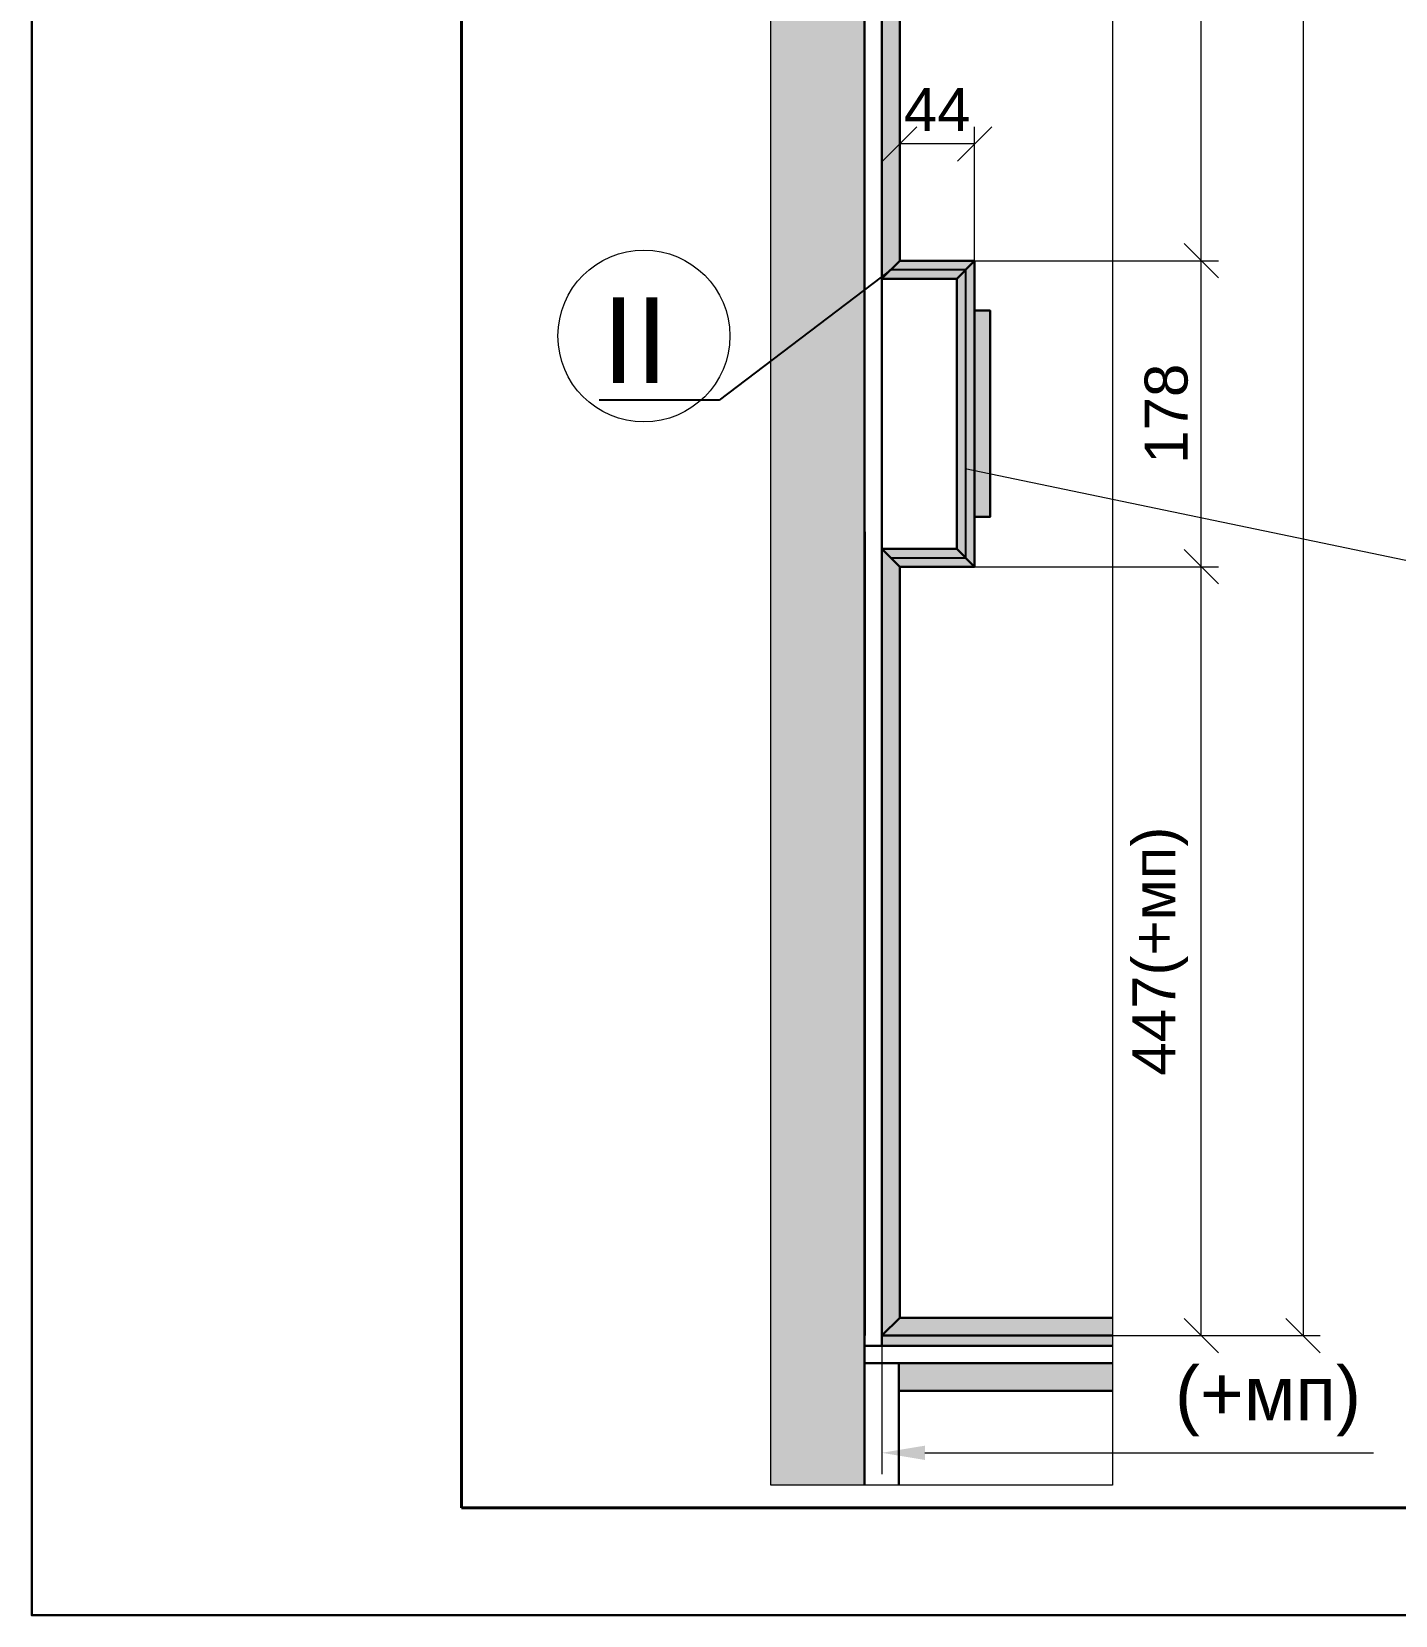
# Paper-space layout 'план по карнизу' of a CAD drawing. Header units: millimetres. Extents: x -88 to 2067, y 101 to 384.
# Drawn here: x 351.7 to 415.2, y 101 to 174.7 of the extents above; entities that cross this region are included whole.
import ezdxf
from ezdxf import colors
from ezdxf.entities.mleader import LeaderData, LeaderLine
from ezdxf.math import Vec2, Vec3

# ---------------------------------------------------------------- set-up
doc = ezdxf.new("R2010")
doc.units = ezdxf.units.MM
doc.layers.get('DEFPOINTS').update_dxf_attribs({"color": 106, "lineweight": 5})
for name, color, linetype, lineweight in [('pechatnaya_ramka', 2, 'Continuous', 30), ('Линии Размерные и Текст', 1, 'Continuous', 5), ('толстая', 7, 'Continuous', 30), ('ШТАМП', 7, 'Continuous', 30)]:
    doc.layers.add(name, color=color, linetype=linetype, lineweight=lineweight)
doc.styles.get("Standard").update_dxf_attribs({"font": 'arial.ttf'})
doc.dimstyles.get("Standard").update_dxf_attribs({"dimscale": 0, "dimtxt": 2.5, "dimasz": 2, "dimexe": 1, "dimexo": 0, "dimgap": 0.75, "dimtad": 1, "dimdsep": 46, "dimtxsty": 'Standard', "dimblk": 'OBLIQUE', "dimcen": 1.5, "dimclrd": 256, "dimclre": 256, "dimclrt": 7, "dimazin": 0, "dimtfac": 1, "dimtmove": 1, "dimatfit": 3, "dimfxl": 1, "dimtolj": 1, "dimtzin": 0, "dimlwd": 5, "dimlwe": 5, "dimarcsym": 0})
doc.dimstyles.new('STANDARD 10', dxfattribs={"dimscale": 0.8, "dimtxt": 2.5, "dimasz": 2, "dimexe": 1, "dimexo": 0, "dimgap": 0.75, "dimtad": 1, "dimdec": 0, "dimlfac": 10, "dimdsep": 46, "dimtxsty": 'Standard', "dimblk": 'OBLIQUE', "dimcen": 1.5, "dimclrd": 256, "dimclre": 256, "dimclrt": 7, "dimazin": 0, "dimtfac": 1, "dimtdec": 0, "dimtmove": 1, "dimatfit": 3, "dimfxl": 1, "dimtolj": 1, "dimtzin": 0, "dimlwd": 5, "dimlwe": 5, "dimarcsym": 0})

# ---------------------------------------------------------------- blocks, each defined once
blk = doc.blocks.new('_OBLIQUE')
at = {"color": 0, "linetype": 'ByBlock'}
blk.add_line((-0.5, -0.5), (0.5, 0.5), dxfattribs=at)
blk = doc.blocks.new('*D47')
at = {"layer": 'DEFPOINTS', "color": 0, "transparency": 16777216}
for p in [(392.121, 149.797), (406.149, 149.797), (391.288, 114.015)]:
    blk.add_point(p, dxfattribs=at)
at = {"layer": 'Линии Размерные и Текст', "lineweight": 5, "transparency": 16777216}
for p, q in [((392.121, 149.797), (406.949, 149.797)), ((406.149, 114.015), (406.149, 149.797)), ((391.288, 114.015), (406.949, 114.015))]:
    blk.add_line(p, q, dxfattribs=at)
at = {"layer": 'Линии Размерные и Текст', "lineweight": 5, "transparency": 16777216, "xscale": 1.6, "yscale": 1.6, "zscale": 1.6}
for p, rotation in [((406.149, 149.797), 90), ((406.149, 114.015), 270)]:
    blk.add_blockref('_OBLIQUE', p, dxfattribs=dict(at, rotation=rotation))
at = {"layer": 'Линии Размерные и Текст', "color": 7, "transparency": 16777216, "insert": (404.238, 131.906), "char_height": 2, "attachment_point": 5, "rotation": 90}
blk.add_mtext('\\A1;447(+мп)', dxfattribs=at)
blk = doc.blocks.new('*D48')
at = {"layer": 'DEFPOINTS', "color": 0, "transparency": 16777216}
for p in [(395.606, 164.037), (406.149, 164.037), (392.121, 149.797)]:
    blk.add_point(p, dxfattribs=at)
at = {"layer": 'Линии Размерные и Текст', "lineweight": 5, "transparency": 16777216}
for p, q in [((395.606, 164.037), (406.949, 164.037)), ((406.149, 149.797), (406.149, 164.037)), ((392.121, 149.797), (406.949, 149.797))]:
    blk.add_line(p, q, dxfattribs=at)
at = {"layer": 'Линии Размерные и Текст', "lineweight": 5, "transparency": 16777216, "xscale": 1.6, "yscale": 1.6, "zscale": 1.6}
for p, rotation in [((406.149, 164.037), 90), ((406.149, 149.797), 270)]:
    blk.add_blockref('_OBLIQUE', p, dxfattribs=dict(at, rotation=rotation))
at = {"layer": 'Линии Размерные и Текст', "color": 7, "transparency": 16777216, "insert": (404.527, 156.917), "char_height": 2, "attachment_point": 5, "rotation": 90}
blk.add_mtext('\\A1;178', dxfattribs=at)
blk = doc.blocks.new('*D49')
at = {"layer": 'DEFPOINTS', "color": 0, "transparency": 16777216}
for p in [(395.606, 341.797), (406.149, 341.797), (395.606, 164.037)]:
    blk.add_point(p, dxfattribs=at)
at = {"layer": 'Линии Размерные и Текст', "lineweight": 5, "transparency": 16777216}
for p, q in [((395.606, 341.797), (406.949, 341.797)), ((406.149, 164.037), (406.149, 341.797)), ((395.606, 164.037), (406.949, 164.037))]:
    blk.add_line(p, q, dxfattribs=at)
at = {"layer": 'Линии Размерные и Текст', "lineweight": 5, "transparency": 16777216, "xscale": 1.6, "yscale": 1.6, "zscale": 1.6}
for p, rotation in [((406.149, 341.797), 90), ((406.149, 164.037), 270)]:
    blk.add_blockref('_OBLIQUE', p, dxfattribs=dict(at, rotation=rotation))
at = {"layer": 'Линии Размерные и Текст', "color": 7, "transparency": 16777216, "insert": (404.544, 252.917), "char_height": 2, "attachment_point": 5, "rotation": 90}
blk.add_mtext('\\A1;2222', dxfattribs=at)
blk = doc.blocks.new('*D51')
at = {"layer": 'DEFPOINTS', "color": 0, "transparency": 16777216}
for p in [(395.606, 356.037), (391.288, 114.015), (410.886, 114.015)]:
    blk.add_point(p, dxfattribs=at)
at = {"layer": 'Линии Размерные и Текст', "lineweight": 5, "transparency": 16777216}
for p, q in [((395.606, 356.037), (411.686, 356.037)), ((410.886, 356.037), (410.886, 114.015)), ((391.288, 114.015), (411.686, 114.015))]:
    blk.add_line(p, q, dxfattribs=at)
at = {"layer": 'Линии Размерные и Текст', "lineweight": 5, "transparency": 16777216, "xscale": 1.6, "yscale": 1.6, "zscale": 1.6}
for p, rotation in [((410.886, 356.037), 90), ((410.886, 114.015), 270)]:
    blk.add_blockref('_OBLIQUE', p, dxfattribs=dict(at, rotation=rotation))
at = {"layer": 'Линии Размерные и Текст', "color": 7, "transparency": 16777216, "insert": (408.975, 235.026), "char_height": 2, "attachment_point": 5, "rotation": 90}
blk.add_mtext('\\A1;3025(+мп)', dxfattribs=at)
blk = doc.blocks.new('*D52')
at = {"layer": 'DEFPOINTS', "color": 0, "transparency": 16777216}
for p in [(392.121, 169.474), (392.121, 164.037), (395.606, 164.037)]:
    blk.add_point(p, dxfattribs=at)
at = {"layer": 'Линии Размерные и Текст', "lineweight": 5, "transparency": 16777216}
for p, q in [((392.121, 164.037), (392.121, 170.274)), ((395.606, 164.037), (395.606, 170.274)), ((395.606, 169.474), (392.121, 169.474))]:
    blk.add_line(p, q, dxfattribs=at)
at = {"layer": 'Линии Размерные и Текст', "lineweight": 5, "transparency": 16777216, "xscale": 1.6, "yscale": 1.6, "zscale": 1.6, "rotation": 180}
blk.add_blockref('_OBLIQUE', (392.121, 169.474), dxfattribs=at)
at = {"layer": 'Линии Размерные и Текст', "lineweight": 5, "transparency": 16777216, "xscale": 1.6, "yscale": 1.6, "zscale": 1.6}
blk.add_blockref('_OBLIQUE', (395.606, 169.474), dxfattribs=at)
at = {"layer": 'Линии Размерные и Текст', "color": 7, "transparency": 16777216, "insert": (393.863, 171.074), "char_height": 2, "attachment_point": 5}
blk.add_mtext('\\A1;44', dxfattribs=at)
blk = doc.blocks.new('_None')
blk = doc.blocks.new('*D196')
at = {"layer": 'DEFPOINTS', "color": 0, "transparency": 16777216}
for p in [(391.288, 114.016), (399.76, 114.016), (399.76, 108.561)]:
    blk.add_point(p, dxfattribs=at)
at = {"layer": 'Линии Размерные и Текст', "lineweight": 5, "transparency": 16777216}
for p, q in [((391.288, 114.016), (391.288, 107.561)), ((393.288, 108.561), (414.164, 108.561))]:
    blk.add_line(p, q, dxfattribs=at)
at = {"layer": 'Линии Размерные и Текст', "transparency": 16777216}
blk.add_solid([(393.288, 108.894), (393.288, 108.228), (391.288, 108.561)], dxfattribs=at)
at = {"layer": 'Линии Размерные и Текст', "color": 7, "transparency": 16777216, "insert": (409.253, 110.95), "char_height": 2.5, "attachment_point": 5}
blk.add_mtext('\\A1;(+мп)', dxfattribs=at)

psp = doc.layouts.new('план по карнизу')

# ---------------------------------------------------------------- hatches: boundary and pattern name
at = {"layer": 'Линии Размерные и Текст'}
h = psp.add_hatch(color=190, dxfattribs=at)
h.dxf.hatch_style = 1
h.paths.add_polyline_path([(386.1225, 358.8228), (386.1225, 169.3482), (390.4856, 169.3482), (390.4856, 358.8228)])
h = psp.add_hatch(color=190, dxfattribs=at)
h.dxf.hatch_style = 1
h.paths.add_polyline_path([(386.1225, 358.8228), (386.1225, 169.3482), (390.4856, 169.3482), (390.4856, 358.8228)])
h = psp.add_hatch(color=190, dxfattribs=at)
h.dxf.hatch_style = 1
h.paths.add_polyline_path([(392.1197, 341.7974), (391.289, 342.628), (391.289, 163.2067), (392.1197, 164.0374)])
h = psp.add_hatch(color=190, dxfattribs=at)
h.dxf.hatch_style = 1
h.paths.add_polyline_path([(386.1225, 169.3482), (386.1225, 134.5482), (390.4856, 134.5482), (390.4856, 169.3482)])
h = psp.add_hatch(color=190, dxfattribs=at)
h.dxf.hatch_style = 1
h.paths.add_polyline_path([(392.1197, 149.7974), (391.289, 150.628), (391.289, 114.0165), (392.1194, 114.8469), (392.1197, 114.8472)])
h.paths.add_polyline_path([(394.7738, 150.6291), (391.289, 150.6291), (392.1208, 149.7974), (395.6056, 149.7974)])
h.paths.add_polyline_path([(395.6056, 164.0374), (394.7738, 163.2056), (394.7738, 150.6291), (395.6056, 149.7974)])
h.paths.add_polyline_path([(396.3256, 161.7174), (395.6056, 161.7174), (395.6056, 152.1174), (396.3256, 152.1174)])
h.paths.add_polyline_path([(395.6056, 164.0374), (392.1208, 164.0374), (391.289, 163.2056), (391.289, 163.2032), (394.7715, 163.2032)])
h = psp.add_hatch(color=190, dxfattribs=at)
h.dxf.hatch_style = 1
h.paths.add_polyline_path([(386.1225, 134.5482), (386.1225, 107.0483), (390.4856, 107.0483), (390.4856, 134.5482)])
h = psp.add_hatch(color=190, dxfattribs=at)
h.dxf.hatch_style = 1
h.paths.add_polyline_path([(402.0147, 113.5328), (402.0147, 114.0151), (391.289, 114.0151), (391.289, 113.5328)])
h.paths.add_polyline_path([(402.0147, 114.0151), (402.0147, 114.8469), (392.1194, 114.8469), (391.289, 114.0165), (391.289, 114.0151)])
h.paths.add_polyline_path([(402.0147, 111.4528), (402.0147, 112.7328), (392.0856, 112.7328), (392.0856, 111.4528)])

# ---------------------------------------------------------------- linework, layer by layer
at = {"layer": 'pechatnaya_ramka'}
psp.add_lwpolyline([(351.7347, 384.3485), (761.6693, 384.3485), (761.6693, 100.9984), (351.7347, 100.9984)], close=True, dxfattribs=at)
at = {"layer": 'Линии Размерные и Текст'}
psp.add_line((421.1327, 148.9483), (395.1698, 154.3525), dxfattribs=at)
psp.add_lwpolyline([(386.1225, 358.8228), (402.0147, 358.8228), (402.0147, 107.0483), (386.1225, 107.0483)], close=True, dxfattribs=at)
psp.add_circle((380.218, 160.5356), 4, dxfattribs=at)
at = {"layer": 'толстая'}
for p, q in [((391.289, 358.8228), (391.289, 113.5328)), ((391.289, 163.2056), (392.1208, 164.0374)), ((392.1208, 164.0374), (395.6056, 164.0374)), ((395.6056, 164.0374), (395.6056, 149.7974)), ((394.7738, 163.2056), (394.7738, 150.6291)), ((390.489, 151.4291), (390.4867, 151.4315)), ((390.4867, 151.4315), (390.4867, 150.6304)), ((390.489, 151.428), (390.489, 151.4291)), ((390.4867, 150.6304), (390.4856, 150.6315)), ((390.4856, 150.6315), (390.4856, 113.213)), ((393.6401, 150.6315), (391.289, 150.6315)), ((392.1197, 149.7974), (391.289, 150.628)), ((395.6056, 149.7974), (394.7738, 150.6291)), ((392.1197, 114.8472), (392.1197, 149.7974)), ((390.4856, 134.5482), (390.4856, 107.0483)), ((391.2877, 114.0151), (392.1197, 114.8472)), ((391.289, 114.0165), (392.1194, 114.8469)), ((392.1194, 114.8469), (402.0147, 114.8469)), ((402.0147, 113.5328), (390.4879, 113.5328)), ((402.0147, 114.0151), (391.2877, 114.0151))]:
    psp.add_line(p, q, dxfattribs=at)
for points in [[(390.4856, 358.8228), (390.4856, 169.3482), (390.4856, 150.6315)], [(390.4879, 162.4056), (390.4879, 343.4291)], [(391.289, 342.628), (392.1197, 341.7974), (392.1197, 164.0374), (391.289, 163.2067)], [(394.7715, 163.2032), (395.6056, 164.0374)], [(391.289, 163.2032), (394.7715, 163.2032)], [(390.4856, 162.4032), (390.4867, 162.4032)], [(390.4879, 162.4056), (390.4879, 162.4056)], [(395.6056, 161.7174), (396.3256, 161.7174), (396.3256, 152.1174), (395.6056, 152.1174)], [(396.3256, 161.7173), (396.3256, 161.7173)], [(396.3256, 152.1174), (396.3256, 152.1174)], [(390.4867, 151.4315), (390.4856, 151.4315), (390.4867, 151.4304)], [(391.289, 150.6291), (392.1208, 149.7974), (395.6056, 149.7974)], [(391.289, 150.6291), (394.7738, 150.6291)], [(390.4856, 107.0483), (390.4856, 112.7328), (392.0856, 112.7328), (392.0856, 111.4528), (402.0147, 111.4528)], [(402.0147, 112.7328), (392.0856, 112.7328)], [(392.0856, 111.4528), (392.0856, 107.0483)]]:
    psp.add_lwpolyline(points, dxfattribs=at)
for points in [[(390.4856, 162.4032), (390.4879, 162.4056), (390.4879, 343.4291), (390.4856, 343.4315)], [(390.4879, 114.0143), (390.489, 114.0154), (390.489, 151.428), (390.4879, 151.4291)]]:
    psp.add_lwpolyline(points, close=True, dxfattribs=at)
at = {"layer": 'ШТАМП'}
psp.add_lwpolyline([(351.7347, 100.9984), (761.6693, 100.9984), (761.6693, 384.3485), (351.7347, 384.3485)], close=True, dxfattribs=at)
at = {"layer": 'ШТАМП', "lineweight": 40}
psp.add_lwpolyline([(371.7347, 105.9984), (756.6693, 105.9984), (756.6693, 379.3485), (371.7347, 379.3485)], close=True, dxfattribs=at)

# ---------------------------------------------------------------- dimensions: what is measured, and where the dimension line sits
at = {"layer": 'Линии Размерные и Текст'}
for base, p1, p2, picture, middle in [((410.8862, 114.0151), (395.6056, 356.0374), (391.2877, 114.0151), '*D51', (408.9751, 235.0262)), ((406.1486, 149.7974), (391.2877, 114.0151), (392.1208, 149.7974), '*D47', (404.2375, 131.9062))]:
    dim = psp.add_linear_dim(base=base, p1=p1, p2=p2, angle=90, text='<>(+мп)', dimstyle='Standard', override={"dimscale": 0.8, "dimdec": 0, "dimlfac": 12.5, "dimpost": '<>'}, dxfattribs=at)
    dim.commit()
    dim.dimension.update_dxf_attribs({"geometry": picture, "text_midpoint": middle})
for base, p1, p2, picture, middle in [((406.1486, 341.7974), (395.6056, 164.0374), (395.6056, 341.7974), '*D49', (404.5445, 252.9174)), ((406.1486, 164.0374), (392.1208, 149.7974), (395.6056, 164.0374), '*D48', (404.5274, 156.9174))]:
    dim = psp.add_linear_dim(base=base, p1=p1, p2=p2, angle=90, dimstyle='Standard', override={"dimscale": 0.8, "dimdec": 0, "dimlfac": 12.5, "dimpost": '<>'}, dxfattribs=at)
    dim.commit()
    dim.dimension.update_dxf_attribs({"geometry": picture, "text_midpoint": middle})
dim = psp.add_linear_dim(base=(392.1208, 169.4743), p1=(395.6056, 164.0374), p2=(392.1208, 164.0374), dimstyle='Standard', override={"dimscale": 0.8, "dimdec": 0, "dimlfac": 12.5, "dimpost": '<>'}, dxfattribs=at)
dim.commit()
dim.dimension.update_dxf_attribs({"geometry": '*D52', "text_midpoint": (393.8632, 169.4743), "dimtype": 160})
dim = psp.add_linear_dim(base=(399.76, 108.5608), p1=(391.2885, 114.0158), p2=(399.76, 114.0158), angle=180, text='(+мп)', dimstyle='STANDARD 10', override={"dimscale": 1, "dimblk2": 'None', "dimsah": 1, "dimse2": 1, "dimsd2": 1, "dimtmove": 0}, dxfattribs=at)
dim.commit()
dim.dimension.update_dxf_attribs({"geometry": '*D196', "text_midpoint": (409.2535, 108.5608), "dimtype": 160})

# ---------------------------------------------------------------- leaders
ml = psp.add_multileader_mtext('Standard', dxfattribs=at)
ml.set_content('II', color=256)
ml.set_leader_properties()
ml.set_arrow_properties(name='NONE')
ml.build(insert=Vec2(0, 0))
ml.multileader.update_dxf_attribs({"text_right_attachment_type": 6, "dogleg_length": 0.36})
ctx = ml.context
ctx.base_point, ctx.plane_origin = Vec3(377.2823, 160.3415), Vec3(361.0635, 153.5313)
ctx.right_attachment, ctx.text_align_type = 6, 2
notes = []
notes.append((ctx, [(0, (1, 1, 0), (383.7241, 157.5415), (-1, 0), 0.36, [(1, [(391.7049, 150.2132), (395.1897, 150.2132), (395.1885, 163.6203), (391.7049, 163.6215)], 0, [])])]))
ctx.mtext.insert, ctx.mtext.alignment, ctx.mtext.flow_direction = Vec3(381.3641, 162.3415), 3, 5
for ctx, leaders in notes:
    for number, flags, end, landing, length, lines in leaders:
        leader = LeaderData()
        leader.index, (leader.has_last_leader_line, leader.has_dogleg_vector, leader.attachment_direction) = number, flags
        leader.last_leader_point, leader.dogleg_vector, leader.dogleg_length = Vec3(end), Vec3(landing), length
        for number, points, colour, breaks in lines:
            line = LeaderLine()
            line.index, line.vertices, line.color, line.breaks = number, Vec3.list(points), colors.encode_raw_color(colour), breaks
            leader.lines.append(line)
        ctx.leaders.append(leader)

doc.saveas('drawing.dxf')
